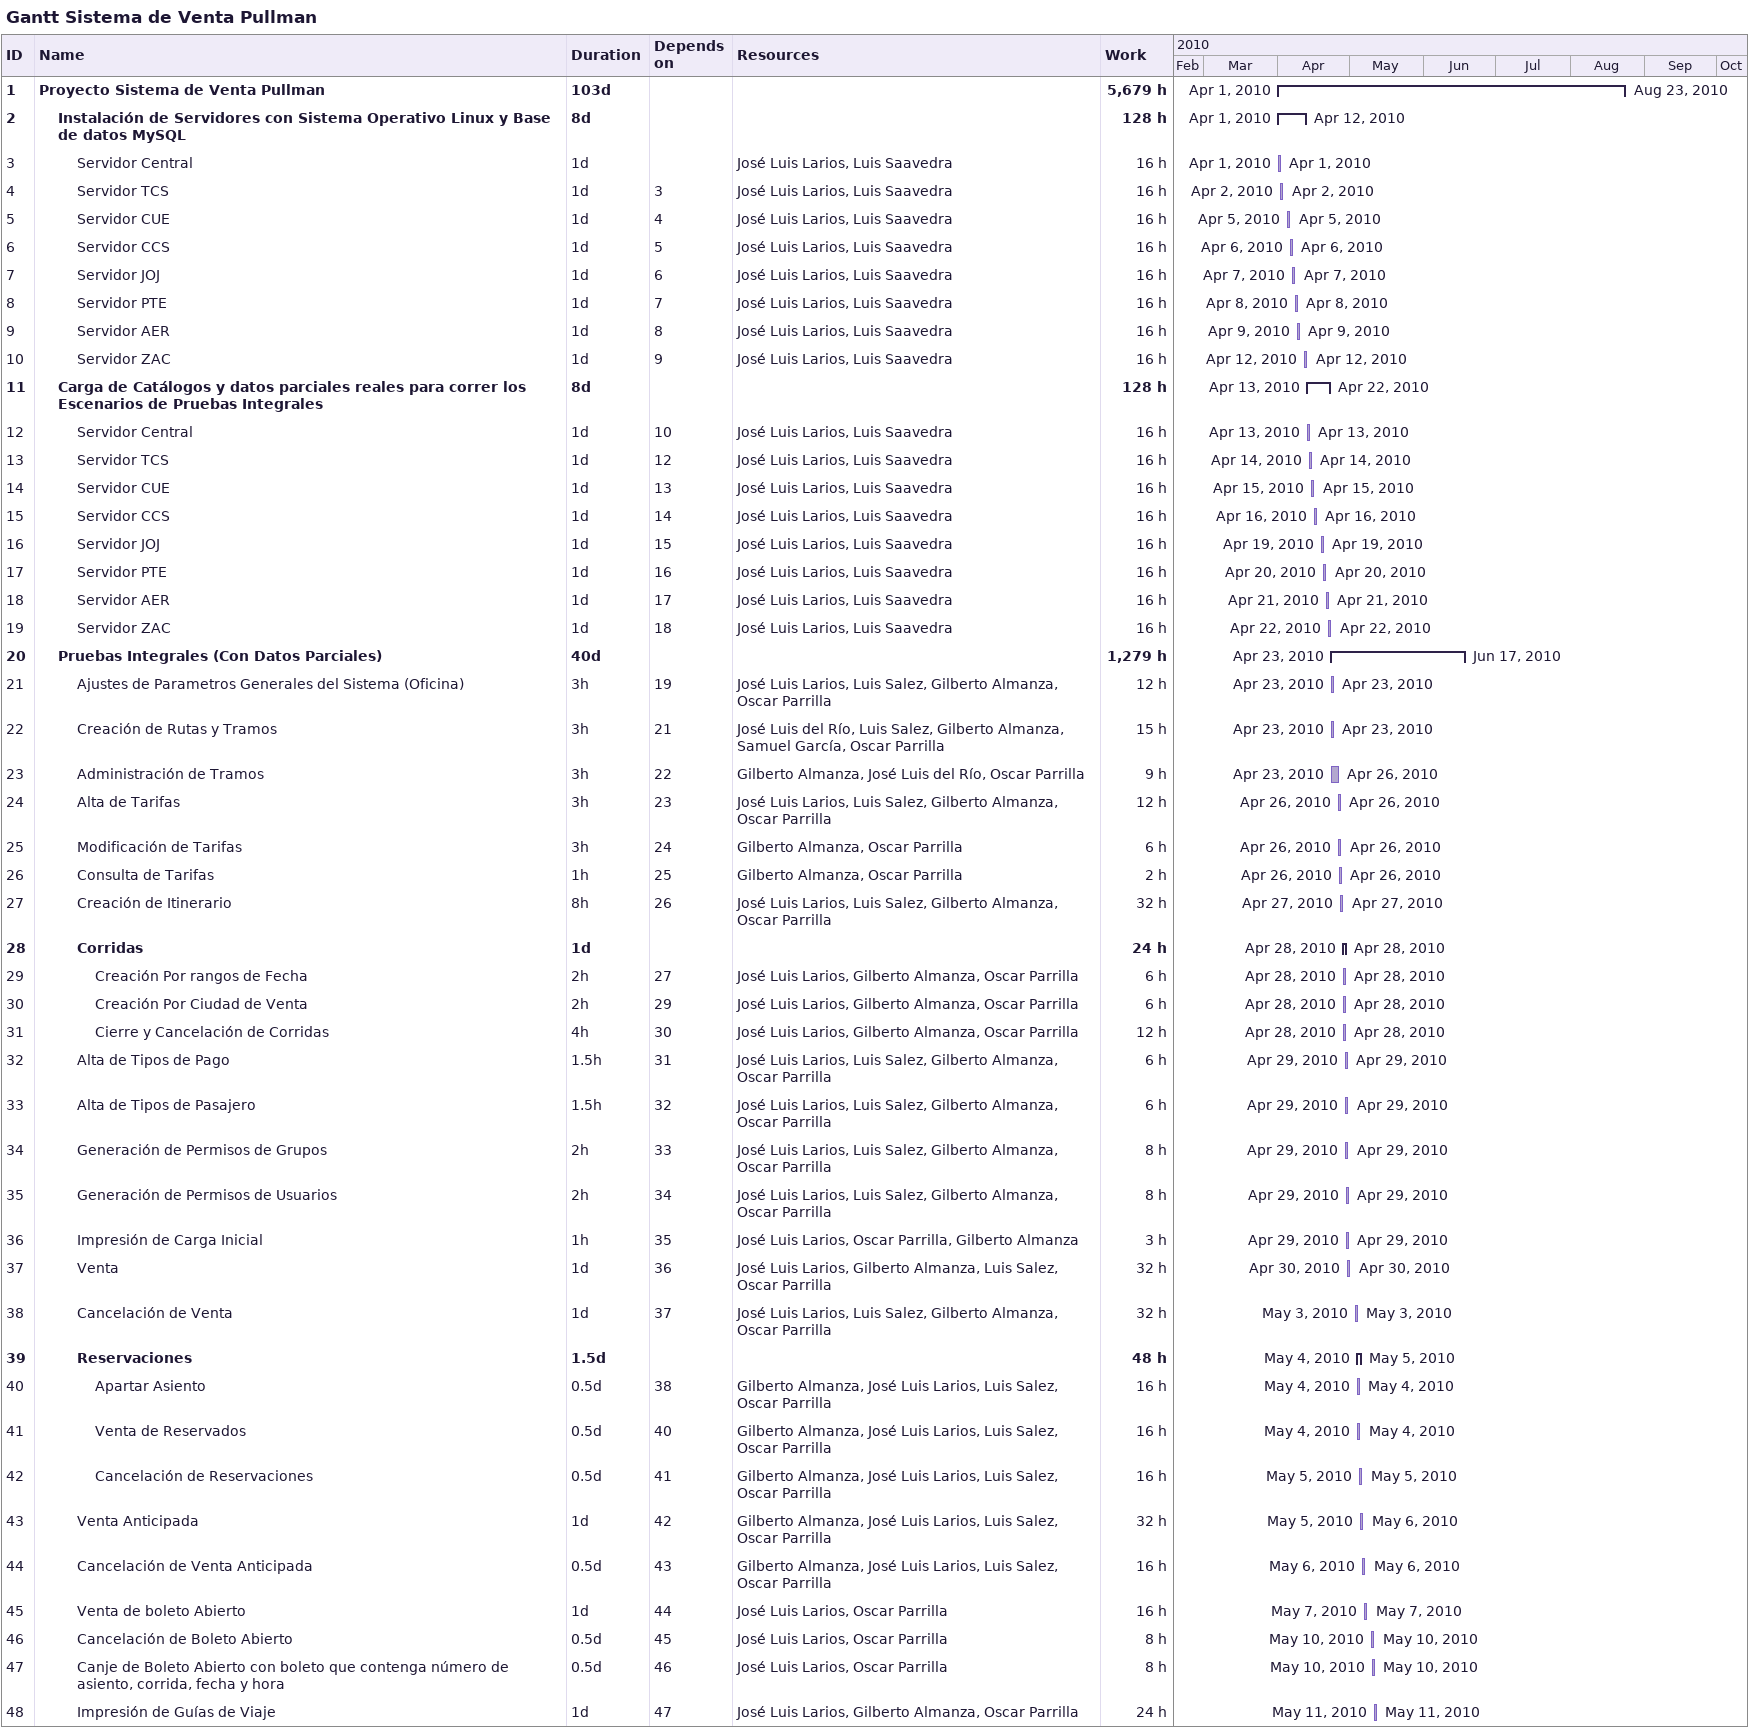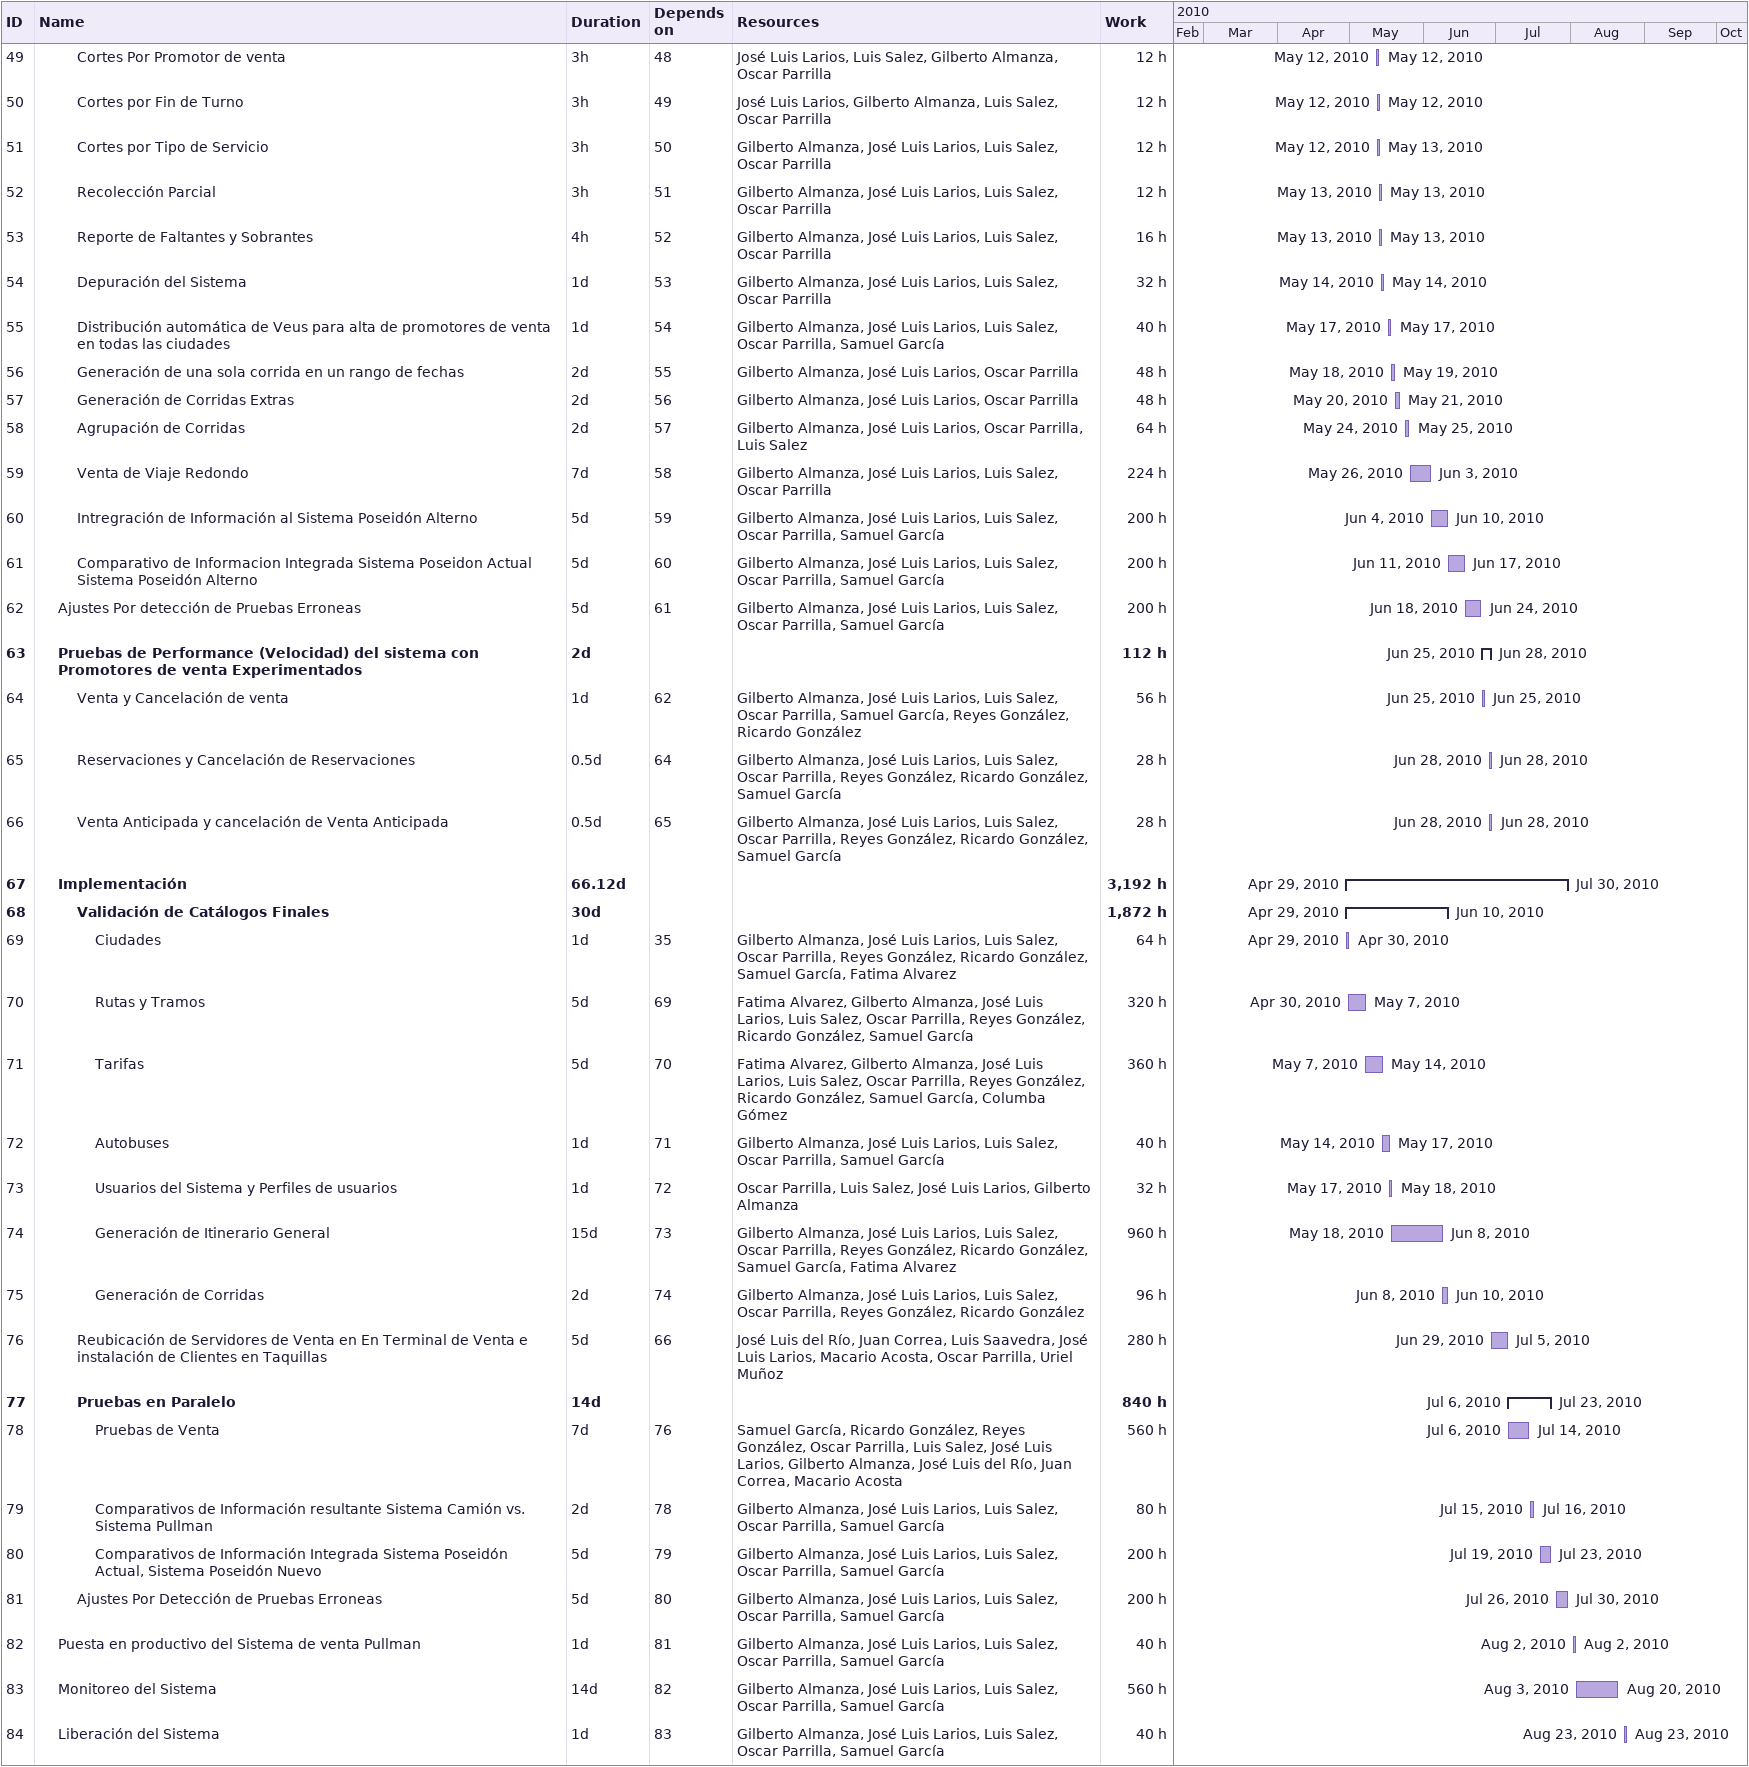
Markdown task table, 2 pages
Gantt Sistema de Venta Pullman

| ID | Level | Task | Duration | Start | Finish | Predecessors | Resources | Work (h) |
|---|---|---|---|---|---|---|---|---|
| 1 | 1 | **Proyecto Sistema de Venta Pullman** | 103d | 2010-04-01 | 2010-08-23 |  |  | 5679 |
| 2 | 2 | **Instalación de Servidores con Sistema Operativo Linux y Base de datos MySQL** | 8d | 2010-04-01 | 2010-04-12 |  |  | 128 |
| 3 | 3 | Servidor Central | 1d | 2010-04-01 | 2010-04-01 |  | José Luis Larios, Luis Saavedra | 16 |
| 4 | 3 | Servidor TCS | 1d | 2010-04-02 | 2010-04-02 | 3 | José Luis Larios, Luis Saavedra | 16 |
| 5 | 3 | Servidor CUE | 1d | 2010-04-05 | 2010-04-05 | 4 | José Luis Larios, Luis Saavedra | 16 |
| 6 | 3 | Servidor CCS | 1d | 2010-04-06 | 2010-04-06 | 5 | José Luis Larios, Luis Saavedra | 16 |
| 7 | 3 | Servidor JOJ | 1d | 2010-04-07 | 2010-04-07 | 6 | José Luis Larios, Luis Saavedra | 16 |
| 8 | 3 | Servidor PTE | 1d | 2010-04-08 | 2010-04-08 | 7 | José Luis Larios, Luis Saavedra | 16 |
| 9 | 3 | Servidor AER | 1d | 2010-04-09 | 2010-04-09 | 8 | José Luis Larios, Luis Saavedra | 16 |
| 10 | 3 | Servidor ZAC | 1d | 2010-04-12 | 2010-04-12 | 9 | José Luis Larios, Luis Saavedra | 16 |
| 11 | 2 | **Carga de Catálogos y datos parciales reales para correr los Escenarios de Pruebas Integrales** | 8d | 2010-04-13 | 2010-04-22 |  |  | 128 |
| 12 | 3 | Servidor Central | 1d | 2010-04-13 | 2010-04-13 | 10 | José Luis Larios, Luis Saavedra | 16 |
| 13 | 3 | Servidor TCS | 1d | 2010-04-14 | 2010-04-14 | 12 | José Luis Larios, Luis Saavedra | 16 |
| 14 | 3 | Servidor CUE | 1d | 2010-04-15 | 2010-04-15 | 13 | José Luis Larios, Luis Saavedra | 16 |
| 15 | 3 | Servidor CCS | 1d | 2010-04-16 | 2010-04-16 | 14 | José Luis Larios, Luis Saavedra | 16 |
| 16 | 3 | Servidor JOJ | 1d | 2010-04-19 | 2010-04-19 | 15 | José Luis Larios, Luis Saavedra | 16 |
| 17 | 3 | Servidor PTE | 1d | 2010-04-20 | 2010-04-20 | 16 | José Luis Larios, Luis Saavedra | 16 |
| 18 | 3 | Servidor AER | 1d | 2010-04-21 | 2010-04-21 | 17 | José Luis Larios, Luis Saavedra | 16 |
| 19 | 3 | Servidor ZAC | 1d | 2010-04-22 | 2010-04-22 | 18 | José Luis Larios, Luis Saavedra | 16 |
| 20 | 2 | **Pruebas Integrales (Con Datos Parciales)** | 40d | 2010-04-23 | 2010-06-17 |  |  | 1279 |
| 21 | 3 | Ajustes de Parametros Generales del Sistema (Oficina) | 3h | 2010-04-23 | 2010-04-23 | 19 | José Luis Larios, Luis Salez, Gilberto Almanza, Oscar Parrilla | 12 |
| 22 | 3 | Creación de Rutas y Tramos | 3h | 2010-04-23 | 2010-04-23 | 21 | José Luis del Río, Luis Salez, Gilberto Almanza, Samuel García, Oscar Parrilla | 15 |
| 23 | 3 | Administración de Tramos | 3h | 2010-04-23 | 2010-04-26 | 22 | Gilberto Almanza, José Luis del Río, Oscar Parrilla | 9 |
| 24 | 3 | Alta de Tarifas | 3h | 2010-04-26 | 2010-04-26 | 23 | José Luis Larios, Luis Salez, Gilberto Almanza, Oscar Parrilla | 12 |
| 25 | 3 | Modificación de Tarifas | 3h | 2010-04-26 | 2010-04-26 | 24 | Gilberto Almanza, Oscar Parrilla | 6 |
| 26 | 3 | Consulta de Tarifas | 1h | 2010-04-26 | 2010-04-26 | 25 | Gilberto Almanza, Oscar Parrilla | 2 |
| 27 | 3 | Creación de Itinerario | 8h | 2010-04-27 | 2010-04-27 | 26 | José Luis Larios, Luis Salez, Gilberto Almanza, Oscar Parrilla | 32 |
| 28 | 3 | **Corridas** | 1d | 2010-04-28 | 2010-04-28 |  |  | 24 |
| 29 | 4 | Creación Por rangos de Fecha | 2h | 2010-04-28 | 2010-04-28 | 27 | José Luis Larios, Gilberto Almanza, Oscar Parrilla | 6 |
| 30 | 4 | Creación Por Ciudad de Venta | 2h | 2010-04-28 | 2010-04-28 | 29 | José Luis Larios, Gilberto Almanza, Oscar Parrilla | 6 |
| 31 | 4 | Cierre y Cancelación de Corridas | 4h | 2010-04-28 | 2010-04-28 | 30 | José Luis Larios, Gilberto Almanza, Oscar Parrilla | 12 |
| 32 | 3 | Alta de Tipos de Pago | 1.5h | 2010-04-29 | 2010-04-29 | 31 | José Luis Larios, Luis Salez, Gilberto Almanza, Oscar Parrilla | 6 |
| 33 | 3 | Alta de Tipos de Pasajero | 1.5h | 2010-04-29 | 2010-04-29 | 32 | José Luis Larios, Luis Salez, Gilberto Almanza, Oscar Parrilla | 6 |
| 34 | 3 | Generación de Permisos de Grupos | 2h | 2010-04-29 | 2010-04-29 | 33 | José Luis Larios, Luis Salez, Gilberto Almanza, Oscar Parrilla | 8 |
| 35 | 3 | Generación de Permisos de Usuarios | 2h | 2010-04-29 | 2010-04-29 | 34 | José Luis Larios, Luis Salez, Gilberto Almanza, Oscar Parrilla | 8 |
| 36 | 3 | Impresión de Carga Inicial | 1h | 2010-04-29 | 2010-04-29 | 35 | José Luis Larios, Oscar Parrilla, Gilberto Almanza | 3 |
| 37 | 3 | Venta | 1d | 2010-04-30 | 2010-04-30 | 36 | José Luis Larios, Gilberto Almanza, Luis Salez, Oscar Parrilla | 32 |
| 38 | 3 | Cancelación de Venta | 1d | 2010-05-03 | 2010-05-03 | 37 | José Luis Larios, Luis Salez, Gilberto Almanza, Oscar Parrilla | 32 |
| 39 | 3 | **Reservaciones** | 1.5d | 2010-05-04 | 2010-05-05 |  |  | 48 |
| 40 | 4 | Apartar Asiento | 0.5d | 2010-05-04 | 2010-05-04 | 38 | Gilberto Almanza, José Luis Larios, Luis Salez, Oscar Parrilla | 16 |
| 41 | 4 | Venta de Reservados | 0.5d | 2010-05-04 | 2010-05-04 | 40 | Gilberto Almanza, José Luis Larios, Luis Salez, Oscar Parrilla | 16 |
| 42 | 4 | Cancelación de Reservaciones | 0.5d | 2010-05-05 | 2010-05-05 | 41 | Gilberto Almanza, José Luis Larios, Luis Salez, Oscar Parrilla | 16 |
| 43 | 3 | Venta Anticipada | 1d | 2010-05-05 | 2010-05-06 | 42 | Gilberto Almanza, José Luis Larios, Luis Salez, Oscar Parrilla | 32 |
| 44 | 3 | Cancelación de Venta Anticipada | 0.5d | 2010-05-06 | 2010-05-06 | 43 | Gilberto Almanza, José Luis Larios, Luis Salez, Oscar Parrilla | 16 |
| 45 | 3 | Venta de boleto Abierto | 1d | 2010-05-07 | 2010-05-07 | 44 | José Luis Larios, Oscar Parrilla | 16 |
| 46 | 3 | Cancelación de Boleto Abierto | 0.5d | 2010-05-10 | 2010-05-10 | 45 | José Luis Larios, Oscar Parrilla | 8 |
| 47 | 3 | Canje de Boleto Abierto con boleto que contenga número de asiento, corrida, fecha y hora | 0.5d | 2010-05-10 | 2010-05-10 | 46 | José Luis Larios, Oscar Parrilla | 8 |
| 48 | 3 | Impresión de Guías de Viaje | 1d | 2010-05-11 | 2010-05-11 | 47 | José Luis Larios, Gilberto Almanza, Oscar Parrilla | 24 |
| 49 | 3 | Cortes Por Promotor de venta | 3h | 2010-05-12 | 2010-05-12 | 48 | José Luis Larios, Luis Salez, Gilberto Almanza, Oscar Parrilla | 12 |
| 50 | 3 | Cortes por Fin de Turno | 3h | 2010-05-12 | 2010-05-12 | 49 | José Luis Larios, Gilberto Almanza, Luis Salez, Oscar Parrilla | 12 |
| 51 | 3 | Cortes por Tipo de Servicio | 3h | 2010-05-12 | 2010-05-13 | 50 | Gilberto Almanza, José Luis Larios, Luis Salez, Oscar Parrilla | 12 |
| 52 | 3 | Recolección Parcial | 3h | 2010-05-13 | 2010-05-13 | 51 | Gilberto Almanza, José Luis Larios, Luis Salez, Oscar Parrilla | 12 |
| 53 | 3 | Reporte de Faltantes y Sobrantes | 4h | 2010-05-13 | 2010-05-13 | 52 | Gilberto Almanza, José Luis Larios, Luis Salez, Oscar Parrilla | 16 |
| 54 | 3 | Depuración del Sistema | 1d | 2010-05-14 | 2010-05-14 | 53 | Gilberto Almanza, José Luis Larios, Luis Salez, Oscar Parrilla | 32 |
| 55 | 3 | Distribución automática de Veus para alta de promotores de venta en todas las ciudades | 1d | 2010-05-17 | 2010-05-17 | 54 | Gilberto Almanza, José Luis Larios, Luis Salez, Oscar Parrilla, Samuel García | 40 |
| 56 | 3 | Generación de una sola corrida en un rango de fechas | 2d | 2010-05-18 | 2010-05-19 | 55 | Gilberto Almanza, José Luis Larios, Oscar Parrilla | 48 |
| 57 | 3 | Generación de Corridas Extras | 2d | 2010-05-20 | 2010-05-21 | 56 | Gilberto Almanza, José Luis Larios, Oscar Parrilla | 48 |
| 58 | 3 | Agrupación de Corridas | 2d | 2010-05-24 | 2010-05-25 | 57 | Gilberto Almanza, José Luis Larios, Oscar Parrilla, Luis Salez | 64 |
| 59 | 3 | Venta de Viaje Redondo | 7d | 2010-05-26 | 2010-06-03 | 58 | Gilberto Almanza, José Luis Larios, Luis Salez, Oscar Parrilla | 224 |
| 60 | 3 | Intregración de Información al Sistema Poseidón Alterno | 5d | 2010-06-04 | 2010-06-10 | 59 | Gilberto Almanza, José Luis Larios, Luis Salez, Oscar Parrilla, Samuel García | 200 |
| 61 | 3 | Comparativo de Informacion Integrada Sistema Poseidon Actual Sistema Poseidón Alterno | 5d | 2010-06-11 | 2010-06-17 | 60 | Gilberto Almanza, José Luis Larios, Luis Salez, Oscar Parrilla, Samuel García | 200 |
| 62 | 2 | Ajustes Por detección de Pruebas Erroneas | 5d | 2010-06-18 | 2010-06-24 | 61 | Gilberto Almanza, José Luis Larios, Luis Salez, Oscar Parrilla, Samuel García | 200 |
| 63 | 2 | **Pruebas de Performance (Velocidad) del sistema con Promotores de venta Experimentados** | 2d | 2010-06-25 | 2010-06-28 |  |  | 112 |
| 64 | 3 | Venta y Cancelación de venta | 1d | 2010-06-25 | 2010-06-25 | 62 | Gilberto Almanza, José Luis Larios, Luis Salez, Oscar Parrilla, Samuel García, Reyes González, Ricardo González | 56 |
| 65 | 3 | Reservaciones y Cancelación de Reservaciones | 0.5d | 2010-06-28 | 2010-06-28 | 64 | Gilberto Almanza, José Luis Larios, Luis Salez, Oscar Parrilla, Reyes González, Ricardo González, Samuel García | 28 |
| 66 | 3 | Venta Anticipada y cancelación de Venta Anticipada | 0.5d | 2010-06-28 | 2010-06-28 | 65 | Gilberto Almanza, José Luis Larios, Luis Salez, Oscar Parrilla, Reyes González, Ricardo González, Samuel García | 28 |
| 67 | 2 | **Implementación** | 66.12d | 2010-04-29 | 2010-07-30 |  |  | 3192 |
| 68 | 3 | **Validación de Catálogos Finales** | 30d | 2010-04-29 | 2010-06-10 |  |  | 1872 |
| 69 | 4 | Ciudades | 1d | 2010-04-29 | 2010-04-30 | 35 | Gilberto Almanza, José Luis Larios, Luis Salez, Oscar Parrilla, Reyes González, Ricardo González, Samuel García, Fatima Alvarez | 64 |
| 70 | 4 | Rutas y Tramos | 5d | 2010-04-30 | 2010-05-07 | 69 | Fatima Alvarez, Gilberto Almanza, José Luis Larios, Luis Salez, Oscar Parrilla, Reyes González, Ricardo González, Samuel García | 320 |
| 71 | 4 | Tarifas | 5d | 2010-05-07 | 2010-05-14 | 70 | Fatima Alvarez, Gilberto Almanza, José Luis Larios, Luis Salez, Oscar Parrilla, Reyes González, Ricardo González, Samuel García, Columba Gómez | 360 |
| 72 | 4 | Autobuses | 1d | 2010-05-14 | 2010-05-17 | 71 | Gilberto Almanza, José Luis Larios, Luis Salez, Oscar Parrilla, Samuel García | 40 |
| 73 | 4 | Usuarios del Sistema y Perfiles de usuarios | 1d | 2010-05-17 | 2010-05-18 | 72 | Oscar Parrilla, Luis Salez, José Luis Larios, Gilberto Almanza | 32 |
| 74 | 4 | Generación de Itinerario General | 15d | 2010-05-18 | 2010-06-08 | 73 | Gilberto Almanza, José Luis Larios, Luis Salez, Oscar Parrilla, Reyes González, Ricardo González, Samuel García, Fatima Alvarez | 960 |
| 75 | 4 | Generación de Corridas | 2d | 2010-06-08 | 2010-06-10 | 74 | Gilberto Almanza, José Luis Larios, Luis Salez, Oscar Parrilla, Reyes González, Ricardo González | 96 |
| 76 | 3 | Reubicación de Servidores de Venta en En Terminal de Venta e instalación de Clientes en Taquillas | 5d | 2010-06-29 | 2010-07-05 | 66 | José Luis del Río, Juan Correa, Luis Saavedra, José Luis Larios, Macario Acosta, Oscar Parrilla, Uriel Muñoz | 280 |
| 77 | 3 | **Pruebas en Paralelo** | 14d | 2010-07-06 | 2010-07-23 |  |  | 840 |
| 78 | 4 | Pruebas de Venta | 7d | 2010-07-06 | 2010-07-14 | 76 | Samuel García, Ricardo González, Reyes González, Oscar Parrilla, Luis Salez, José Luis Larios, Gilberto Almanza, José Luis del Río, Juan Correa, Macario Acosta | 560 |
| 79 | 4 | Comparativos de Información resultante Sistema Camión vs. Sistema Pullman | 2d | 2010-07-15 | 2010-07-16 | 78 | Gilberto Almanza, José Luis Larios, Luis Salez, Oscar Parrilla, Samuel García | 80 |
| 80 | 4 | Comparativos de Información Integrada Sistema Poseidón Actual, Sistema Poseidón Nuevo | 5d | 2010-07-19 | 2010-07-23 | 79 | Gilberto Almanza, José Luis Larios, Luis Salez, Oscar Parrilla, Samuel García | 200 |
| 81 | 3 | Ajustes Por Detección de Pruebas Erroneas | 5d | 2010-07-26 | 2010-07-30 | 80 | Gilberto Almanza, José Luis Larios, Luis Salez, Oscar Parrilla, Samuel García | 200 |
| 82 | 2 | Puesta en productivo del Sistema de venta Pullman | 1d | 2010-08-02 | 2010-08-02 | 81 | Gilberto Almanza, José Luis Larios, Luis Salez, Oscar Parrilla, Samuel García | 40 |
| 83 | 2 | Monitoreo del Sistema | 14d | 2010-08-03 | 2010-08-20 | 82 | Gilberto Almanza, José Luis Larios, Luis Salez, Oscar Parrilla, Samuel García | 560 |
| 84 | 2 | Liberación del Sistema | 1d | 2010-08-23 | 2010-08-23 | 83 | Gilberto Almanza, José Luis Larios, Luis Salez, Oscar Parrilla, Samuel García | 40 |
